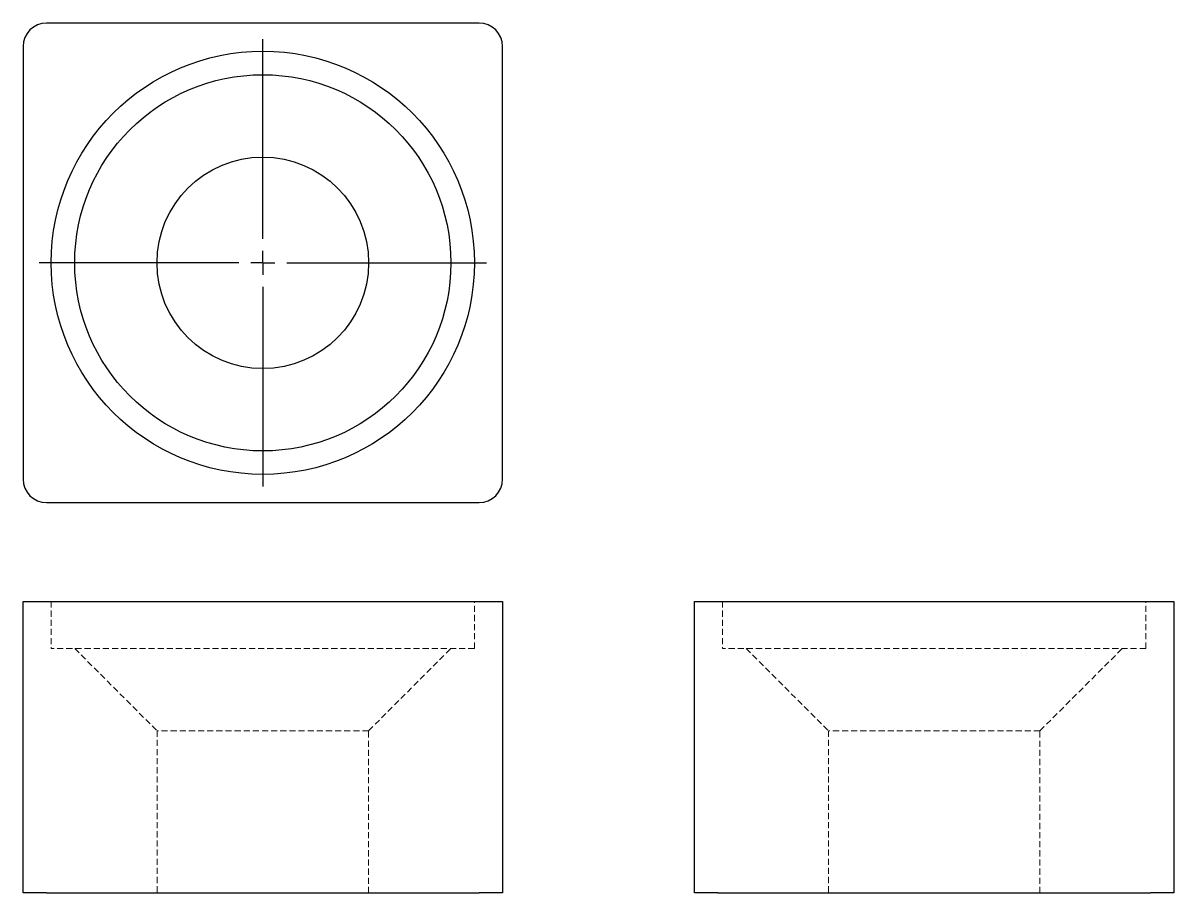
# Model space of a CAD drawing. Header units: millimetres. Extents: x 33 to 273, y 27 to 208.
import ezdxf

# ---------------------------------------------------------------- set-up
doc = ezdxf.new("R2010")
doc.units = ezdxf.units.MM
doc.linetypes.add('HIDDEN', pattern=[1.905, 1.27, -0.635])
doc.layers.add('10', color=7, linetype='Continuous')

# ---------------------------------------------------------------- blocks, each defined once
blk = doc.blocks.new('SW_CENTERMARKSYMBOL_0')
at = {"layer": '10', "color": 0}
for p, q in [((0, 5), (0, 46.62)), ((0, 0), (0, 2.5)), ((-5, 0), (-46.62, 0)), ((0, 0), (-2.5, 0)), ((0, 0), (0, -2.5)), ((0, 0), (2.5, 0)), ((5, 0), (46.62, 0)), ((0, -5), (0, -46.62))]:
    blk.add_line(p, q, dxfattribs=at)

msp = doc.modelspace()

# ---------------------------------------------------------------- linework, layer by layer
at = {"color": 7, "linetype": 'Continuous', "lineweight": 25}
for p, q in [((128.1, 208), (37.9, 208)), ((33, 203.1), (33, 112.9)), ((133, 112.9), (133, 203.1)), ((37.9, 108), (128.1, 108)), ((33, 26.61), (33, 87.39)), ((33, 87.39), (37.9, 87.39)), ((37.9, 87.39), (128.1, 87.39)), ((128.1, 87.39), (133, 87.39)), ((133, 87.39), (133, 26.61)), ((173, 26.61), (173, 87.39)), ((173, 87.39), (177.9, 87.39)), ((177.9, 87.39), (268.1, 87.39)), ((268.1, 87.39), (273, 87.39)), ((273, 87.39), (273, 26.61)), ((37.9, 26.61), (33, 26.61)), ((37.9, 26.61), (128.1, 26.61)), ((133, 26.61), (128.1, 26.61)), ((177.9, 26.61), (173, 26.61)), ((177.9, 26.61), (268.1, 26.61)), ((273, 26.61), (268.1, 26.61))]:
    msp.add_line(p, q, dxfattribs=at)
at = {"color": 7, "linetype": 'HIDDEN', "lineweight": 18}
for p, q in [((38.88, 87.39), (38.88, 77.59)), ((127.12, 77.59), (127.12, 87.39)), ((178.88, 87.39), (178.88, 77.59)), ((267.12, 77.59), (267.12, 87.39)), ((127.12, 77.59), (38.88, 77.59)), ((43.78, 77.59), (60.94, 60.43)), ((105.06, 60.43), (122.22, 77.59)), ((267.12, 77.59), (178.88, 77.59)), ((183.78, 77.59), (200.94, 60.43)), ((245.06, 60.43), (262.22, 77.59)), ((105.06, 60.43), (60.94, 60.43)), ((60.94, 60.43), (60.94, 26.61)), ((105.06, 26.61), (105.06, 60.43)), ((245.06, 60.43), (200.94, 60.43)), ((200.94, 60.43), (200.94, 26.61)), ((245.06, 26.61), (245.06, 60.43))]:
    msp.add_line(p, q, dxfattribs=at)
at = {"color": 7, "linetype": 'Continuous', "lineweight": 25}
for radius in [44.12, 39.22, 22.06]:
    msp.add_circle((83, 158), radius, dxfattribs=at)
for centre, start, end in [((37.9, 203.1), 90, 180), ((128.1, 203.1), 0, 90), ((37.9, 112.9), 180, 270), ((128.1, 112.9), 270, 0)]:
    msp.add_arc(centre, 4.9, start, end, dxfattribs=at)

# ---------------------------------------------------------------- block references
at = {"layer": '10'}
msp.add_blockref('SW_CENTERMARKSYMBOL_0', (83, 158), dxfattribs=at)

doc.saveas('drawing.dxf')
